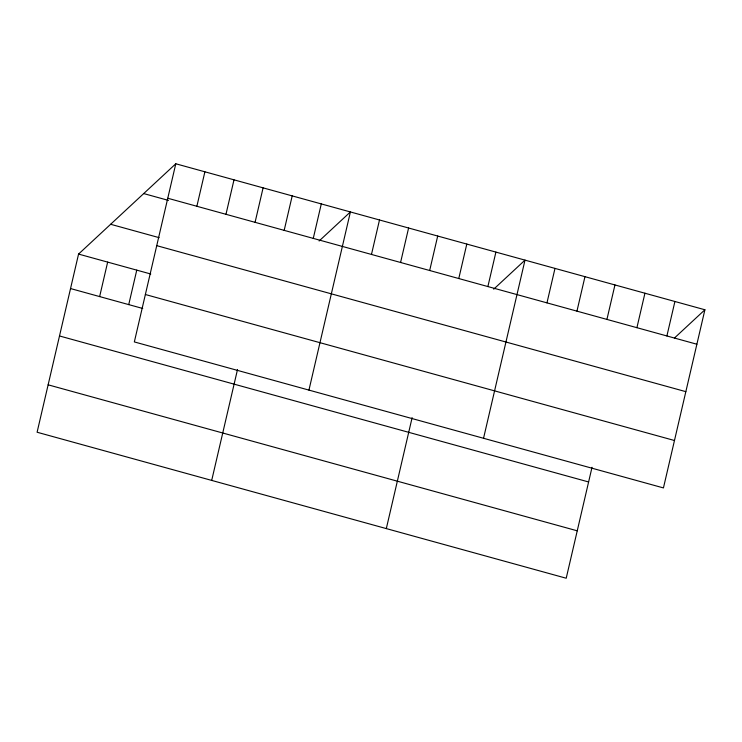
<?xml version="1.0" encoding="UTF-8"?>
<svg xmlns="http://www.w3.org/2000/svg" width="742" height="742" viewBox="0 0 742 742"><rect width="100%" height="100%" fill="white"/><g stroke="black" fill="none" stroke-linecap="round" stroke-linejoin="round"><path stroke-width="1.11" d="M175.789 163.769L134.339 341.923L663.441 487.921L704.9 309.766L175.789 163.769L78.559 254.079L37.1 432.234L566.211 578.231L592.023 467.284M99.641 296.587L107.655 262.112M128.737 304.61L136.76 270.144M196.871 206.267L204.894 171.801M225.976 214.299L233.999 179.833M255.072 222.331L263.095 187.856M211.702 480.417L237.523 369.47M284.177 230.363L292.2 195.888M313.272 238.386L321.295 203.92M308.941 390.107L350.4 211.943L319.116 241.002M371.473 254.45L379.496 219.975M400.578 262.483L408.601 228.007M429.683 270.505L437.697 236.039M386.313 528.592L412.125 417.653M458.779 278.538L466.801 244.062M487.884 286.57L495.906 252.095M483.543 438.281L525.002 260.127L493.718 289.185M546.965 302.875L554.988 268.4M576.951 311.139L584.965 276.673M606.928 319.412L614.951 284.947M636.914 327.686L644.937 293.22M666.891 335.959L674.914 301.493M674.413 338.074L704.9 309.766M167.775 198.244L696.877 344.232M143.707 193.569L168.499 200.414M110.641 224.279L159.15 237.663M156.738 245.658L685.84 391.655M78.559 254.079L150.774 274.002M145.367 294.509L674.478 440.507M70.536 288.555L142.752 308.477M59.499 335.968L588.61 481.966M48.137 384.82L577.239 530.818"/></g></svg>
